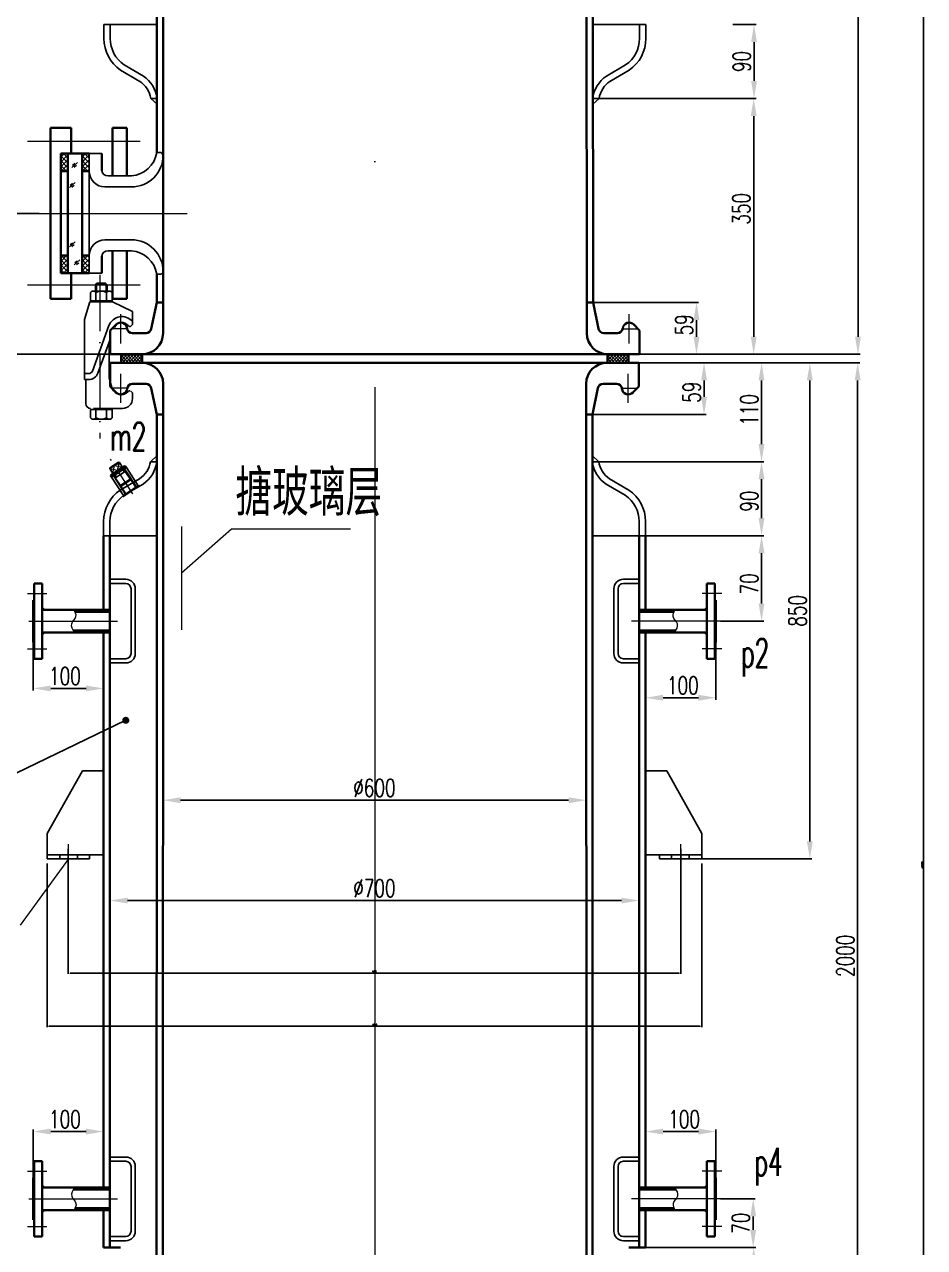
# Model space of a CAD drawing. Extents: x 11707 to 22622, y 3017 to 12806.
# Drawn here: x 18382 to 19658, y 9107 to 10843 of the extents above; entities that cross this region are included whole.
import ezdxf

# ---------------------------------------------------------------- set-up
doc = ezdxf.new("R2010")
doc.units = 0
doc.header["$LTSCALE"] = 8
doc.linetypes.add('DASHDOT-S', pattern=[14, 10, -2, 0, -2])
for name, color, linetype, lineweight in [('cdr.dwg1', 4, 'Continuous', 35), ('cdr.dwg2', 2, 'Continuous', 13), ('cdr_dim', 7, 'Continuous', 13), ('cdr_dwg3', 1, 'DASHDOT-S', 13)]:
    doc.layers.add(name, color=color, linetype=linetype, lineweight=lineweight)
doc.layers.add('cdr_dwg1', color=4, linetype='Continuous')
doc.styles.add('HZ', font='txt', dxfattribs={"width": 0.5, "bigfont": 'hzfs'})
doc.styles.get("Standard").update_dxf_attribs({"font": 'txt', "width": 0.7, "bigfont": 'hztxt.shx'})
doc.dimstyles.new('ISO-25', dxfattribs={"dimtxt": 2.5, "dimasz": 2.5, "dimexe": 1.25, "dimexo": 0.625, "dimtad": 1, "dimtxsty": 'Standard', "dimcen": 2.5, "dimadec": 0, "dimazin": 0, "dimtfac": 1, "dimtmove": 0, "dimatfit": 3, "dimfxl": 1, "dimarcsym": 0})
doc.dimstyles.new('筒轴直径标注', dxfattribs={"dimtxt": 50, "dimasz": 40, "dimexe": 12.5, "dimexo": 0.625, "dimgap": 6.25, "dimtad": 1, "dimtxsty": 'HZ', "dimcen": 15, "dimadec": 0, "dimazin": 0, "dimtm": 1e-09, "dimtfac": 1, "dimtmove": 0, "dimatfit": 3, "dimfxl": 1, "dimarcsym": 0})

# ---------------------------------------------------------------- blocks, each defined once
blk = doc.blocks.new('*D346')
at = {"layer": 'cdr_dim', "color": 0, "lineweight": -2}
for p, q in [((19386.3, 10842.7), (19419.5, 10842.7)), ((19416.5, 10817.7), (19416.5, 10762.7)), ((19386.3, 10737.7), (19419.5, 10737.7))]:
    blk.add_line(p, q, dxfattribs=at)
at = {"layer": 'cdr_dim', "color": 0}
for points in [[(19412.4, 10817.7), (19420.7, 10817.7), (19416.5, 10842.7)], [(19412.4, 10762.7), (19420.7, 10762.7), (19416.5, 10737.7)]]:
    blk.add_solid(points, dxfattribs=at)
at = {"layer": 'Defpoints', "color": 0}
for p in [(19386.1, 10842.7), (19386.1, 10737.7), (19416.5, 10737.7)]:
    blk.add_point(p, dxfattribs=at)
at = {"layer": 'cdr_dim', "color": 0, "insert": (19399, 10790.2), "char_height": 25, "attachment_point": 5, "rotation": 90}
blk.add_mtext('90', dxfattribs=at)
blk = doc.blocks.new('*D462')
at = {"layer": 'cdr_dim', "color": 0, "lineweight": -2}
for p, q in [((19196.9, 10737.7), (19419, 10737.7)), ((19416, 10399.6), (19416, 10712.7)), ((19475.3, 10374.6), (19413, 10374.6))]:
    blk.add_line(p, q, dxfattribs=at)
at = {"layer": 'cdr_dim', "color": 0}
for points in [[(19411.9, 10712.7), (19420.2, 10712.7), (19416, 10737.7)], [(19411.9, 10399.6), (19420.2, 10399.6), (19416, 10374.6)]]:
    blk.add_solid(points, dxfattribs=at)
at = {"layer": 'Defpoints', "color": 0}
for p in [(19196.7, 10737.7), (19416, 10737.7), (19475.5, 10374.6)]:
    blk.add_point(p, dxfattribs=at)
at = {"layer": 'cdr_dim', "color": 0, "insert": (19398.5, 10581.1), "char_height": 25, "attachment_point": 5, "rotation": 90}
blk.add_mtext('350', dxfattribs=at)
blk = doc.blocks.new('*D467')
at = {"layer": 'cdr_dim', "color": 0, "lineweight": -2}
for p, q in [((19188.4, 10448.1), (19337.9, 10448.1)), ((19334.9, 10399.6), (19334.9, 10423.1)), ((19328.8, 10374.6), (19337.9, 10374.6))]:
    blk.add_line(p, q, dxfattribs=at)
at = {"layer": 'cdr_dim', "color": 0}
for points in [[(19330.7, 10423.1), (19339.1, 10423.1), (19334.9, 10448.1)], [(19330.7, 10399.6), (19339.1, 10399.6), (19334.9, 10374.6)]]:
    blk.add_solid(points, dxfattribs=at)
at = {"layer": 'Defpoints', "color": 0}
for p in [(19188.2, 10448.1), (19334.9, 10448.1), (19328.6, 10374.6)]:
    blk.add_point(p, dxfattribs=at)
at = {"layer": 'cdr_dim', "color": 0, "insert": (19317.4, 10416.4), "char_height": 25, "attachment_point": 5, "rotation": 90}
blk.add_mtext('59', dxfattribs=at)
blk = doc.blocks.new('*D353')
at = {"layer": 'cdr_dim', "color": 0, "lineweight": -2}
for p, q in [((18402.5, 10574.6), (18336.5, 10574.6)), ((18339.5, 10399.6), (18339.5, 10549.6)), ((18502.3, 10374.6), (18336.5, 10374.6))]:
    blk.add_line(p, q, dxfattribs=at)
at = {"layer": 'cdr_dim', "color": 0}
for points in [[(18335.3, 10549.6), (18343.6, 10549.6), (18339.5, 10574.6)], [(18335.3, 10399.6), (18343.6, 10399.6), (18339.5, 10374.6)]]:
    blk.add_solid(points, dxfattribs=at)
at = {"layer": 'Defpoints', "color": 0}
for p in [(18339.5, 10574.6), (18402.7, 10574.6), (18502.5, 10374.6)]:
    blk.add_point(p, dxfattribs=at)
at = {"layer": 'cdr_dim', "color": 0, "insert": (18322, 10470.9), "char_height": 25, "attachment_point": 5, "rotation": 90}
blk.add_mtext('200', dxfattribs=at)
blk = doc.blocks.new('*D354')
at = {"layer": 'cdr_dim', "color": 0, "lineweight": -2}
for p, q in [((19254, 12178.1), (19567, 12178.1)), ((19564, 12153.1), (19564, 10399.6)), ((19254, 10374.6), (19567, 10374.6))]:
    blk.add_line(p, q, dxfattribs=at)
at = {"layer": 'cdr_dim', "color": 0}
for points in [[(19559.8, 12153.1), (19568.1, 12153.1), (19564, 12178.1)], [(19559.8, 10399.6), (19568.1, 10399.6), (19564, 10374.6)]]:
    blk.add_solid(points, dxfattribs=at)
at = {"layer": 'Defpoints', "color": 0}
for p in [(19253.8, 12178.1), (19253.8, 10374.6), (19564, 10374.6)]:
    blk.add_point(p, dxfattribs=at)
at = {"layer": 'cdr_dim', "color": 0, "insert": (19546.5, 11256.8), "char_height": 25, "attachment_point": 5, "rotation": 90}
blk.add_mtext('2000', dxfattribs=at)
blk = doc.blocks.new('*D472')
at = {"layer": 'cdr_dim', "color": 0, "lineweight": -2}
for p, q in [((19492.8, 10362.6), (19498.7, 10362.6)), ((19495.7, 10337.6), (19495.7, 9683.4)), ((19342.8, 9658.4), (19498.7, 9658.4))]:
    blk.add_line(p, q, dxfattribs=at)
at = {"layer": 'cdr_dim', "color": 0}
for points in [[(19491.5, 10337.6), (19499.8, 10337.6), (19495.7, 10362.6)], [(19491.5, 9683.4), (19499.8, 9683.4), (19495.7, 9658.4)]]:
    blk.add_solid(points, dxfattribs=at)
at = {"layer": 'Defpoints', "color": 0}
for p in [(19492.6, 10362.6), (19342.6, 9658.4), (19495.7, 9658.4)]:
    blk.add_point(p, dxfattribs=at)
at = {"layer": 'cdr_dim', "color": 0, "insert": (19478.2, 10010.5), "char_height": 25, "attachment_point": 5, "rotation": 90}
blk.add_mtext('850', dxfattribs=at)
blk = doc.blocks.new('*D355')
at = {"layer": 'cdr_dim', "color": 0, "lineweight": -2}
for p, q in [((19253.4, 10362.6), (19566.5, 10362.6)), ((19563.5, 10337.6), (19563.5, 8904.7)), ((19254.1, 8879.7), (19566.5, 8879.7))]:
    blk.add_line(p, q, dxfattribs=at)
at = {"layer": 'cdr_dim', "color": 0}
for points in [[(19559.3, 10337.6), (19567.7, 10337.6), (19563.5, 10362.6)], [(19559.3, 8904.7), (19567.7, 8904.7), (19563.5, 8879.7)]]:
    blk.add_solid(points, dxfattribs=at)
at = {"layer": 'Defpoints', "color": 0}
for p in [(19253.2, 10362.6), (19253.9, 8879.7), (19563.5, 8879.7)]:
    blk.add_point(p, dxfattribs=at)
at = {"layer": 'cdr_dim', "color": 0, "insert": (19546, 9520.9), "char_height": 25, "attachment_point": 5, "rotation": 90}
blk.add_mtext('2000', dxfattribs=at)
blk = doc.blocks.new('*D356')
at = {"layer": 'cdr_dim', "color": 0, "lineweight": -2}
for p, q in [((18393.9, 9206.1), (18393.9, 9274.5)), ((18418.9, 9271.5), (18468.9, 9271.5)), ((18493.9, 9210.6), (18493.9, 9274.5))]:
    blk.add_line(p, q, dxfattribs=at)
at = {"layer": 'cdr_dim', "color": 0}
for points in [[(18418.9, 9275.7), (18418.9, 9267.3), (18393.9, 9271.5)], [(18468.9, 9275.7), (18468.9, 9267.3), (18493.9, 9271.5)]]:
    blk.add_solid(points, dxfattribs=at)
at = {"layer": 'Defpoints', "color": 0}
for p in [(18493.9, 9271.5), (18393.9, 9205.9), (18493.9, 9210.4)]:
    blk.add_point(p, dxfattribs=at)
at = {"layer": 'cdr_dim', "color": 0, "insert": (18439, 9289), "char_height": 25, "attachment_point": 5}
blk.add_mtext('100', dxfattribs=at)
blk = doc.blocks.new('*D357')
at = {"layer": 'cdr_dim', "color": 0, "lineweight": -2}
for p, q in [((18393.9, 9965.9), (18393.9, 9897.4)), ((18493.9, 9961.3), (18493.9, 9897.4)), ((18418.9, 9900.4), (18468.9, 9900.4))]:
    blk.add_line(p, q, dxfattribs=at)
at = {"layer": 'cdr_dim', "color": 0}
for points in [[(18418.9, 9904.6), (18418.9, 9896.3), (18393.9, 9900.4)], [(18468.9, 9904.6), (18468.9, 9896.3), (18493.9, 9900.4)]]:
    blk.add_solid(points, dxfattribs=at)
at = {"layer": 'Defpoints', "color": 0}
for p in [(18393.9, 9966.1), (18493.9, 9961.5), (18493.9, 9900.4)]:
    blk.add_point(p, dxfattribs=at)
at = {"layer": 'cdr_dim', "color": 0, "insert": (18439, 9917.9), "char_height": 25, "attachment_point": 5}
blk.add_mtext('100', dxfattribs=at)
blk = doc.blocks.new('*D358')
at = {"layer": 'cdr_dim', "color": 0, "lineweight": -2}
for p, q in [((19362.5, 9965.9), (19362.5, 9884.2)), ((19262.5, 9961.3), (19262.5, 9884.2)), ((19337.5, 9887.2), (19287.5, 9887.2))]:
    blk.add_line(p, q, dxfattribs=at)
at = {"layer": 'cdr_dim', "color": 0}
for points in [[(19287.5, 9891.4), (19287.5, 9883), (19262.5, 9887.2)], [(19337.5, 9891.4), (19337.5, 9883), (19362.5, 9887.2)]]:
    blk.add_solid(points, dxfattribs=at)
at = {"layer": 'Defpoints', "color": 0}
for p in [(19362.5, 9966.1), (19262.5, 9961.5), (19262.5, 9887.2)]:
    blk.add_point(p, dxfattribs=at)
at = {"layer": 'cdr_dim', "color": 0, "insert": (19315.5, 9904.7), "char_height": 25, "attachment_point": 5}
blk.add_mtext('100', dxfattribs=at)
blk = doc.blocks.new('*D359')
at = {"layer": 'cdr_dim', "color": 0, "lineweight": -2}
for p, q in [((19262.5, 9210.6), (19262.5, 9274.5)), ((19337.5, 9271.5), (19287.5, 9271.5)), ((19362.5, 9206.1), (19362.5, 9274.5))]:
    blk.add_line(p, q, dxfattribs=at)
at = {"layer": 'cdr_dim', "color": 0}
for points in [[(19287.5, 9275.7), (19287.5, 9267.3), (19262.5, 9271.5)], [(19337.5, 9275.7), (19337.5, 9267.3), (19362.5, 9271.5)]]:
    blk.add_solid(points, dxfattribs=at)
at = {"layer": 'Defpoints', "color": 0}
for p in [(19262.5, 9271.5), (19262.5, 9210.4), (19362.5, 9205.9)]:
    blk.add_point(p, dxfattribs=at)
at = {"layer": 'cdr_dim', "color": 0, "insert": (19317.4, 9289), "char_height": 25, "attachment_point": 5}
blk.add_mtext('100', dxfattribs=at)
blk = doc.blocks.new('*D360')
at = {"layer": 'cdr_dim', "color": 0, "lineweight": -2}
for p, q in [((19369, 9176), (19418.3, 9176)), ((19415.3, 9131.9), (19415.3, 9151)), ((19262.8, 9106.9), (19418.3, 9106.9))]:
    blk.add_line(p, q, dxfattribs=at)
at = {"layer": 'cdr_dim', "color": 0}
for points in [[(19411.2, 9151), (19419.5, 9151), (19415.3, 9176)], [(19411.2, 9131.9), (19419.5, 9131.9), (19415.3, 9106.9)]]:
    blk.add_solid(points, dxfattribs=at)
at = {"layer": 'Defpoints', "color": 0}
for p in [(19368.8, 9176), (19415.3, 9176), (19262.6, 9106.9)]:
    blk.add_point(p, dxfattribs=at)
at = {"layer": 'cdr_dim', "color": 0, "insert": (19397.8, 9141.5), "char_height": 25, "attachment_point": 5, "rotation": 90}
blk.add_mtext('70', dxfattribs=at)
blk = doc.blocks.new('*D473')
at = {"layer": 'cdr_dim', "color": 0, "lineweight": -2}
for p, q in [((19253.4, 10362.6), (19348.6, 10362.6)), ((19345.6, 10337.6), (19345.6, 10314.2)), ((19187.4, 10289.2), (19348.6, 10289.2))]:
    blk.add_line(p, q, dxfattribs=at)
at = {"layer": 'cdr_dim', "color": 0}
for points in [[(19341.4, 10337.6), (19349.8, 10337.6), (19345.6, 10362.6)], [(19341.4, 10314.2), (19349.8, 10314.2), (19345.6, 10289.2)]]:
    blk.add_solid(points, dxfattribs=at)
at = {"layer": 'Defpoints', "color": 0}
for p in [(19253.2, 10362.6), (19187.2, 10289.2), (19345.6, 10289.2)]:
    blk.add_point(p, dxfattribs=at)
at = {"layer": 'cdr_dim', "color": 0, "insert": (19328.1, 10320.8), "char_height": 25, "attachment_point": 5, "rotation": 90}
blk.add_mtext('59', dxfattribs=at)
blk = doc.blocks.new('*D361')
at = {"layer": 'cdr_dim', "color": 0, "lineweight": -2}
for p, q in [((19391.9, 10362.6), (19430.2, 10362.6)), ((19427.2, 10337.6), (19427.2, 10247.2)), ((19196.4, 10222.2), (19430.2, 10222.2))]:
    blk.add_line(p, q, dxfattribs=at)
at = {"layer": 'cdr_dim', "color": 0}
for points in [[(19423, 10337.6), (19431.3, 10337.6), (19427.2, 10362.6)], [(19423, 10247.2), (19431.3, 10247.2), (19427.2, 10222.2)]]:
    blk.add_solid(points, dxfattribs=at)
at = {"layer": 'Defpoints', "color": 0}
for p in [(19391.7, 10362.6), (19196.2, 10222.2), (19427.2, 10222.2)]:
    blk.add_point(p, dxfattribs=at)
at = {"layer": 'cdr_dim', "color": 0, "insert": (19409.7, 10295.7), "char_height": 25, "attachment_point": 5, "rotation": 90}
blk.add_mtext('110', dxfattribs=at)
blk = doc.blocks.new('*D474')
at = {"layer": 'cdr_dim', "color": 0, "lineweight": -2}
for p, q in [((19262.8, 10222.2), (19430.2, 10222.2)), ((19427.2, 10142.2), (19427.2, 10197.2)), ((19262.8, 10117.2), (19430.2, 10117.2))]:
    blk.add_line(p, q, dxfattribs=at)
at = {"layer": 'cdr_dim', "color": 0}
for points in [[(19423, 10197.2), (19431.3, 10197.2), (19427.2, 10222.2)], [(19423, 10142.2), (19431.3, 10142.2), (19427.2, 10117.2)]]:
    blk.add_solid(points, dxfattribs=at)
at = {"layer": 'Defpoints', "color": 0}
for p in [(19262.6, 10222.2), (19427.2, 10222.2), (19262.6, 10117.2)]:
    blk.add_point(p, dxfattribs=at)
at = {"layer": 'cdr_dim', "color": 0, "insert": (19409.7, 10166.2), "char_height": 25, "attachment_point": 5, "rotation": 90}
blk.add_mtext('90', dxfattribs=at)
blk = doc.blocks.new('*D475')
at = {"layer": 'cdr_dim', "color": 0, "lineweight": -2}
for p, q in [((19407.5, 10117.2), (19430.2, 10117.2)), ((19427.2, 10092.2), (19427.2, 10020.9)), ((19369, 9995.9), (19430.2, 9995.9))]:
    blk.add_line(p, q, dxfattribs=at)
at = {"layer": 'cdr_dim', "color": 0}
for points in [[(19423, 10092.2), (19431.3, 10092.2), (19427.2, 10117.2)], [(19423, 10020.9), (19431.3, 10020.9), (19427.2, 9995.9)]]:
    blk.add_solid(points, dxfattribs=at)
at = {"layer": 'Defpoints', "color": 0}
for p in [(19407.3, 10117.2), (19368.8, 9995.9), (19427.2, 9995.9)]:
    blk.add_point(p, dxfattribs=at)
at = {"layer": 'cdr_dim', "color": 0, "insert": (19409.7, 10048.8), "char_height": 25, "attachment_point": 5, "rotation": 90}
blk.add_mtext('70', dxfattribs=at)
blk = doc.blocks.new('*D477')
at = {"layer": 'cdr_dim', "color": 0, "lineweight": -2}
for p, q in [((18578, 9654), (18578, 9744.8)), ((18603, 9741.8), (19153.5, 9741.8)), ((19178.5, 9654.3), (19178.5, 9744.8))]:
    blk.add_line(p, q, dxfattribs=at)
at = {"layer": 'cdr_dim', "color": 0}
for points in [[(18603, 9745.9), (18603, 9737.6), (18578, 9741.8)], [(19153.5, 9745.9), (19153.5, 9737.6), (19178.5, 9741.8)]]:
    blk.add_solid(points, dxfattribs=at)
at = {"layer": 'Defpoints', "color": 0}
for p in [(19178.5, 9741.8), (18578, 9653.8), (19178.5, 9654.1)]:
    blk.add_point(p, dxfattribs=at)
at = {"layer": 'cdr_dim', "color": 0, "insert": (18878, 9759.3), "char_height": 25, "attachment_point": 5}
blk.add_mtext('%%c600', dxfattribs=at)
blk = doc.blocks.new('*D479')
at = {"layer": 'cdr_dim', "color": 0, "lineweight": -2}
for p, q in [((18502.9, 9579.2), (18502.9, 9602.4)), ((18527.9, 9599.4), (19228.6, 9599.4)), ((19253.6, 9579.2), (19253.6, 9602.4))]:
    blk.add_line(p, q, dxfattribs=at)
at = {"layer": 'cdr_dim', "color": 0}
for points in [[(18527.9, 9603.5), (18527.9, 9595.2), (18502.9, 9599.4)], [(19228.6, 9603.5), (19228.6, 9595.2), (19253.6, 9599.4)]]:
    blk.add_solid(points, dxfattribs=at)
at = {"layer": 'Defpoints', "color": 0}
for p in [(19253.6, 9599.4), (18502.9, 9579), (19253.6, 9579)]:
    blk.add_point(p, dxfattribs=at)
at = {"layer": 'cdr_dim', "color": 0, "insert": (18877.9, 9616.9), "char_height": 25, "attachment_point": 5}
blk.add_mtext('%%c700', dxfattribs=at)
blk = doc.blocks.new('*D362')
at = {"layer": 'cdr_dim', "color": 0, "lineweight": -2}
for p, q in [((19385.9, 9106.9), (19419, 9106.9)), ((19416, 9081.9), (19416, 9026.9)), ((19385.9, 9001.9), (19419, 9001.9))]:
    blk.add_line(p, q, dxfattribs=at)
at = {"layer": 'cdr_dim', "color": 0}
for points in [[(19411.9, 9081.9), (19420.2, 9081.9), (19416, 9106.9)], [(19411.9, 9026.9), (19420.2, 9026.9), (19416, 9001.9)]]:
    blk.add_solid(points, dxfattribs=at)
at = {"layer": 'Defpoints', "color": 0}
for p in [(19385.7, 9106.9), (19385.7, 9001.9), (19416, 9001.9)]:
    blk.add_point(p, dxfattribs=at)
at = {"layer": 'cdr_dim', "color": 0, "insert": (19398.5, 9054.4), "char_height": 25, "attachment_point": 5, "rotation": 90}
blk.add_mtext('90', dxfattribs=at)
blk = doc.blocks.new('*D380')
at = {"layer": 'cdr_dim', "color": 0, "lineweight": -2}
for p, q in [((19428.1, 12565.4), (19658.3, 12565.4)), ((19657.1, 12562.9), (19657.1, 6736.5)), ((19375.8, 6734), (19658.3, 6734))]:
    blk.add_line(p, q, dxfattribs=at)
at = {"layer": 'cdr_dim', "color": 0}
for points in [[(19656.7, 12562.9), (19657.5, 12562.9), (19657.1, 12565.4)], [(19656.7, 6736.5), (19657.5, 6736.5), (19657.1, 6734)]]:
    blk.add_solid(points, dxfattribs=at)
at = {"layer": 'Defpoints', "color": 0}
for p in [(19427.5, 12565.4), (19375.1, 6734), (19657.1, 6734)]:
    blk.add_point(p, dxfattribs=at)
at = {"layer": 'cdr_dim', "color": 0, "insert": (19655.2, 9649.7), "char_height": 2.5, "attachment_point": 5, "rotation": 90}
blk.add_mtext('~6666', dxfattribs=at)
blk = doc.blocks.new('*D383')
at = {"layer": 'cdr_dim', "color": 0, "lineweight": -2}
for p, q in [((18443.8, 9672.8), (18443.8, 9495.2)), ((19312.6, 9672.8), (19312.6, 9495.2)), ((18446.3, 9496.5), (19310.1, 9496.5))]:
    blk.add_line(p, q, dxfattribs=at)
at = {"layer": 'cdr_dim', "color": 0}
for points in [[(18446.3, 9496.9), (18446.3, 9496.1), (18443.8, 9496.5)], [(19310.1, 9496.9), (19310.1, 9496.1), (19312.6, 9496.5)]]:
    blk.add_solid(points, dxfattribs=at)
at = {"layer": 'Defpoints', "color": 0}
for p in [(18443.8, 9673.5), (19312.6, 9673.5), (19312.6, 9496.5)]:
    blk.add_point(p, dxfattribs=at)
at = {"layer": 'cdr_dim', "color": 0, "insert": (18878.2, 9498.3), "char_height": 2.5, "attachment_point": 5}
blk.add_mtext('980', dxfattribs=at)
blk = doc.blocks.new('*D384')
at = {"layer": 'cdr_dim', "color": 0, "lineweight": -2}
for p, q in [((18413.7, 9651.8), (18413.7, 9419.6)), ((19342.6, 9651.8), (19342.6, 9419.6)), ((18416.2, 9420.9), (19340.1, 9420.9))]:
    blk.add_line(p, q, dxfattribs=at)
at = {"layer": 'cdr_dim', "color": 0}
for points in [[(18416.2, 9421.3), (18416.2, 9420.5), (18413.7, 9420.9)], [(19340.1, 9421.3), (19340.1, 9420.5), (19342.6, 9420.9)]]:
    blk.add_solid(points, dxfattribs=at)
at = {"layer": 'Defpoints', "color": 0}
for p in [(18413.7, 9652.4), (19342.6, 9652.4), (19342.6, 9420.9)]:
    blk.add_point(p, dxfattribs=at)
at = {"layer": 'cdr_dim', "color": 0, "insert": (18878.2, 9422.8), "char_height": 2.5, "attachment_point": 5}
blk.add_mtext('1060', dxfattribs=at)

msp = doc.modelspace()

# ---------------------------------------------------------------- hatches: boundary and pattern name
at = {"layer": 'cdr_dim'}
h = msp.add_hatch(dxfattribs=at)
h.set_pattern_fill('ANSI37', color=256, scale=1.5, style=0)
h.set_pattern_definition([(45, (20060.8073, 7102.406), (-3.367596, 3.367596), []), (135, (20060.8073, 7102.406), (-3.367596, -3.367596), [])])
h.paths.add_polyline_path([(18443.277, 10659.375), (18433.277, 10659.375), (18433.277, 10634.625), (18443.278, 10634.625)])
h = msp.add_hatch(dxfattribs=at)
h.set_pattern_fill('ANSI37', color=256, scale=1.5, style=0)
h.set_pattern_definition([(45, (20090.8073, 7102.406), (-3.367596, 3.367596), []), (135, (20090.8073, 7102.406), (-3.367596, -3.367596), [])])
h.paths.add_polyline_path([(18473.277, 10659.375), (18463.277, 10659.375), (18463.277, 10634.625), (18473.278, 10634.625)])
h = msp.add_hatch(dxfattribs=at)
h.set_pattern_fill('ANSI37', color=256, scale=1.5, style=0)
h.set_pattern_definition([(315, (20060.8073, 14046.8422), (-3.367596, -3.367596), []), (225, (20060.8073, 14046.8422), (-3.367596, 3.367596), [])])
h.paths.add_polyline_path([(18443.277, 10489.873), (18433.277, 10489.873), (18433.277, 10514.623), (18443.278, 10514.623)])
h = msp.add_hatch(dxfattribs=at)
h.set_pattern_fill('ANSI37', color=256, scale=1.5, style=0)
h.set_pattern_definition([(315, (20090.8073, 14046.8422), (-3.367596, -3.367596), []), (225, (20090.8073, 14046.8422), (-3.367596, 3.367596), [])])
h.paths.add_polyline_path([(18473.277, 10489.873), (18463.277, 10489.873), (18463.277, 10514.623), (18473.278, 10514.623)])
h = msp.add_hatch(dxfattribs=at)
h.set_pattern_fill('ANSI37', color=256, style=0)
h.set_pattern_definition([(45, (16892.6702, 4657.9837), (-2.245064, 2.245064), []), (135, (16892.6702, 4657.9837), (-2.245064, -2.245064), [])])
h.paths.add_polyline_path([(18548.641, 10362.625), (18548.641, 10374.625), (18518.637, 10374.625), (18518.637, 10362.625)])
h = msp.add_hatch(dxfattribs=at)
h.set_pattern_fill('ANSI37', color=256, style=0)
h.set_pattern_definition([(135, (20864.6123, 4657.9837), (2.245064, 2.245064), []), (45, (20864.6123, 4657.9837), (2.245064, -2.245064), [])])
h.paths.add_polyline_path([(19208.641, 10362.625), (19208.641, 10374.625), (19238.645, 10374.625), (19238.645, 10362.625)])

# ---------------------------------------------------------------- linework, layer by layer
at = {"layer": 'cdr.dwg1'}
for p, q in [((18578.746, 12104.588), (18578.147, 10448.099)), ((19178.641, 12104.588), (19179.24, 10448.099)), ((18569.313, 10660.875), (18569.759, 11453.995)), ((19188.24, 10448.099), (19187.628, 11453.995)), ((18447.95, 10696.091), (18418.393, 10696.091)), ((18418.393, 10696.091), (18418.395, 10574.624)), ((18447.95, 10659.375), (18447.95, 10696.091)), ((18526.696, 10696.091), (18506.696, 10696.091)), ((18506.696, 10696.091), (18506.7, 10627.876)), ((18526.696, 10627.877), (18526.696, 10696.091)), ((18443.277, 10659.375), (18433.277, 10659.375)), ((18433.277, 10659.375), (18433.278, 10574.624)), ((18463.277, 10659.375), (18443.277, 10659.375)), ((18443.277, 10659.375), (18443.277, 10574.624)), ((18473.277, 10659.375), (18463.277, 10659.375)), ((18463.277, 10659.375), (18463.277, 10574.624)), ((18491.292, 10659.375), (18491.292, 10635.375)), ((18443.278, 10634.625), (18433.277, 10634.625)), ((18473.278, 10634.625), (18463.277, 10634.625)), ((18418.393, 10453.157), (18418.395, 10574.624)), ((18433.277, 10489.873), (18433.278, 10574.624)), ((18443.277, 10489.873), (18443.277, 10574.624)), ((18463.277, 10489.873), (18463.277, 10574.624)), ((18506.696, 10453.157), (18506.7, 10521.372)), ((18526.696, 10521.371), (18526.696, 10453.157)), ((18443.278, 10514.623), (18433.277, 10514.623)), ((18473.278, 10514.623), (18463.277, 10514.623)), ((18491.29, 10513.874), (18491.29, 10489.875)), ((18443.277, 10489.873), (18433.277, 10489.873)), ((18463.277, 10489.873), (18443.277, 10489.873)), ((18447.95, 10489.873), (18447.95, 10453.157)), ((18473.277, 10489.873), (18463.277, 10489.873)), ((18569.16, 10448.099), (18569.19, 10489.289)), ((18447.95, 10453.157), (18418.393, 10453.157)), ((18526.696, 10453.157), (18506.696, 10453.157)), ((18569.16, 10448.099), (18561.398, 10410.605)), ((18569.147, 10448.099), (18578.147, 10448.099)), ((18578.147, 10404.625), (18578.147, 10448.099)), ((19179.24, 10404.625), (19179.24, 10448.099)), ((19188.24, 10448.099), (19179.24, 10448.099)), ((19188.227, 10448.099), (19195.989, 10410.605)), ((18503.117, 10408.355), (18512.097, 10417.335)), ((19254.27, 10408.355), (19245.29, 10417.335)), ((18503.117, 10374.625), (18503.117, 10408.355)), ((18554.054, 10404.625), (18534.235, 10404.625)), ((19203.333, 10404.625), (19223.152, 10404.625)), ((19254.27, 10374.625), (19254.27, 10408.355)), ((18503.143, 10374.625), (19253.151, 10374.625)), ((19254.244, 10374.625), (18504.236, 10374.625)), ((18518.637, 10374.625), (18518.637, 10362.625)), ((18518.637, 10374.625), (19238.645, 10374.625)), ((18548.641, 10374.625), (18548.641, 10362.625)), ((19208.641, 10374.625), (19208.641, 10362.625)), ((19238.645, 10374.625), (19238.645, 10362.625)), ((19253.176, 10362.625), (18503.168, 10362.625)), ((18503.247, 10362.625), (18503.247, 10328.895)), ((18503.273, 10362.625), (19253.281, 10362.625)), ((18518.637, 10362.625), (18878.641, 10362.625)), ((19238.645, 10362.625), (18878.641, 10362.625)), ((19253.202, 10362.625), (19253.202, 10328.895)), ((18503.247, 10328.895), (18512.227, 10319.915)), ((18554.183, 10332.625), (18534.365, 10332.625)), ((18578.277, 10332.625), (18578.277, 10289.151)), ((19178.172, 10332.625), (19178.172, 10289.151)), ((19202.265, 10332.625), (19222.084, 10332.625)), ((19253.202, 10328.895), (19244.222, 10319.915)), ((18569.29, 10289.151), (18561.528, 10326.645)), ((19187.159, 10289.151), (19194.921, 10326.645)), ((18569.277, 10289.151), (18578.277, 10289.151)), ((18569.29, 9928.443), (18569.29, 10289.151)), ((18569.29, 10235.315), (18569.29, 10289.151)), ((18578.277, 10289.151), (18577.678, 8953.413)), ((19187.172, 10289.151), (19178.172, 10289.151)), ((19178.277, 10289.151), (19178.843, 8953.413)), ((19187.159, 9928.443), (19187.372, 10289.151)), ((19187.159, 10198.013), (19187.159, 10289.151)), ((18493.88, 10117.193), (18493.877, 10046.193)), ((18502.88, 10046.193), (18502.88, 10117.193)), ((19253.569, 10046.193), (19253.569, 10117.193)), ((19262.569, 10117.193), (19262.572, 10046.193)), ((18493.871, 10011.918), (18493.87, 10065.011)), ((18502.88, 10065.011), (18502.88, 9744.011)), ((19253.569, 10065.011), (19253.569, 9744.011)), ((19262.578, 10011.918), (19262.578, 10065.011)), ((18395.364, 10049.251), (18395.364, 10031.118)), ((18406.742, 10049.251), (18395.364, 10049.251)), ((18395.364, 10035.029), (18395.364, 9995.918)), ((18406.742, 9995.918), (18406.742, 10049.251)), ((19349.707, 9995.918), (19349.707, 10049.251)), ((19349.707, 10049.251), (19361.084, 10049.251)), ((19361.084, 10049.251), (19361.084, 10031.118)), ((19361.084, 10035.029), (19361.084, 9995.918)), ((18393.942, 10025.785), (18393.942, 9995.918)), ((18395.364, 10025.785), (18393.942, 10025.785)), ((19361.084, 10025.785), (19362.507, 10025.785)), ((19362.507, 10025.785), (19362.507, 9995.918)), ((18406.742, 10014.92), (18409.742, 10011.918)), ((18406.742, 10011.918), (18502.88, 10011.918)), ((18502.88, 10009.074), (18453.45, 10009.074)), ((19349.707, 10011.918), (19253.569, 10011.918)), ((19253.569, 10009.074), (19302.999, 10009.074)), ((19349.707, 10014.92), (19346.707, 10011.918)), ((18393.942, 9966.051), (18393.942, 9995.918)), ((18395.364, 9942.585), (18395.364, 9995.918)), ((18406.742, 9995.918), (18406.742, 9942.585)), ((18450.857, 9982.763), (18502.88, 9982.763)), ((19305.591, 9982.763), (19253.569, 9982.763)), ((19349.707, 9995.918), (19349.707, 9942.585)), ((19361.084, 9942.585), (19361.084, 9995.918)), ((19362.507, 9966.051), (19362.507, 9995.918)), ((18395.364, 9966.051), (18393.942, 9966.051)), ((18395.364, 9956.807), (18395.364, 9966.051)), ((18502.88, 9979.918), (18406.742, 9979.918)), ((18406.742, 9976.916), (18409.742, 9979.918)), ((18493.873, 9744.011), (18493.871, 9979.918)), ((19253.569, 9979.918), (19349.707, 9979.918)), ((19262.575, 9744.011), (19262.578, 9979.918)), ((19349.707, 9976.916), (19346.707, 9979.918)), ((19361.084, 9956.807), (19361.084, 9966.051)), ((19361.084, 9966.051), (19362.507, 9966.051)), ((18406.742, 9942.585), (18395.364, 9942.585)), ((19349.707, 9942.585), (19361.084, 9942.585)), ((18568.86, 8953.413), (18569.29, 9928.443)), ((19187.624, 8953.413), (19187.159, 9928.443)), ((18493.873, 9744.011), (18493.871, 9192.011)), ((18502.88, 9106.918), (18502.88, 9744.011)), ((19253.569, 9106.918), (19253.569, 9744.011)), ((19262.575, 9744.011), (19262.578, 9192.011)), ((18395.364, 9229.344), (18395.364, 9176.011)), ((18406.742, 9229.344), (18395.364, 9229.344)), ((18406.742, 9176.011), (18406.742, 9229.344)), ((19349.707, 9176.011), (19349.707, 9229.344)), ((19349.707, 9229.344), (19361.084, 9229.344)), ((19361.084, 9229.344), (19361.084, 9176.011)), ((18393.942, 9205.878), (18393.942, 9176.011)), ((18395.364, 9205.878), (18393.942, 9205.878)), ((18395.364, 9215.122), (18395.364, 9205.878)), ((19361.084, 9215.122), (19361.084, 9205.878)), ((19361.084, 9205.878), (19362.507, 9205.878)), ((19362.507, 9205.878), (19362.507, 9176.011)), ((18406.742, 9195.013), (18409.742, 9192.011)), ((18502.88, 9192.011), (18406.742, 9192.011)), ((18450.857, 9189.167), (18502.88, 9189.167)), ((19253.569, 9192.011), (19349.707, 9192.011)), ((19305.591, 9189.167), (19253.569, 9189.167)), ((19349.707, 9195.013), (19346.707, 9192.011)), ((18393.942, 9146.144), (18393.942, 9176.011)), ((18395.364, 9136.9), (18395.364, 9176.011)), ((18406.742, 9176.011), (18406.742, 9122.678)), ((19349.707, 9176.011), (19349.707, 9122.678)), ((19361.084, 9136.9), (19361.084, 9176.011)), ((19362.507, 9146.144), (19362.507, 9176.011)), ((18406.742, 9157.009), (18409.742, 9160.011)), ((18406.742, 9160.011), (18502.88, 9160.011)), ((18502.88, 9162.855), (18453.45, 9162.855)), ((18493.871, 9160.011), (18493.87, 9106.918)), ((19253.569, 9162.855), (19302.999, 9162.855)), ((19349.707, 9160.011), (19253.569, 9160.011)), ((19262.578, 9160.011), (19262.578, 9106.918)), ((19349.707, 9157.009), (19346.707, 9160.011)), ((18395.364, 9146.144), (18393.942, 9146.144)), ((18395.364, 9122.678), (18395.364, 9140.811)), ((19361.084, 9146.144), (19362.507, 9146.144)), ((19361.084, 9122.678), (19361.084, 9140.811)), ((18406.742, 9122.678), (18395.364, 9122.678)), ((19349.707, 9122.678), (19361.084, 9122.678)), ((18493.87, 9106.918), (18517.737, 9106.918)), ((19262.578, 9106.918), (19238.711, 9106.918))]:
    msp.add_line(p, q, dxfattribs=at)
for centre, radius, start, end in [((18518.143, 10410.669), 9, 4.457428, 137.793959), ((19239.244, 10410.669), 9, 42.206041, 175.542572), ((18534.579, 10412.117), 7.5, 184.341527, 272.62348), ((18548.147, 10404.625), 30, 270, 0), ((18554.054, 10412.125), 7.5, 270, 348.303785), ((19209.24, 10404.625), 30, 180, 270), ((19203.333, 10412.125), 7.5, 191.696215, 270), ((19222.809, 10412.117), 7.5, 267.37652, 355.658473), ((18548.277, 10332.625), 30, 0, 90), ((19208.172, 10332.625), 30, 90, 180), ((18534.708, 10325.133), 7.5, 87.37652, 175.658473), ((18554.183, 10325.125), 7.5, 11.696215, 90), ((19202.265, 10325.125), 7.5, 90, 168.303785), ((19221.741, 10325.133), 7.5, 4.341527, 92.62348), ((18518.273, 10326.581), 9, 222.206041, 355.542572), ((19238.176, 10326.581), 9, 184.457428, 317.793959)]:
    msp.add_arc(centre, radius, start, end, dxfattribs=at)
at = {"layer": 'cdr.dwg2'}
for p, q in [((18604.501, 10130.17), (18604.501, 9983.783)), ((18604.501, 10064.658), (18675.421, 10127.09)), ((18675.421, 10127.09), (18844.28, 10127.09))]:
    msp.add_line(p, q, dxfattribs=at)
at = {"layer": 'cdr_dim'}
for p, q in [((18448.726, 10639.789), (18456.97, 10646.88)), ((18449.77, 10643.176), (18452.965, 10645.846)), ((18452.231, 10640.315), (18455.349, 10643.075)), ((18445.51, 10611.215), (18453.753, 10618.306)), ((18446.553, 10614.602), (18449.748, 10617.272)), ((18449.015, 10611.741), (18452.132, 10614.501)), ((18445.51, 10526.943), (18453.753, 10534.034)), ((18446.553, 10530.33), (18449.748, 10533)), ((18449.015, 10527.469), (18452.132, 10530.228)), ((18452.102, 10501.386), (18460.345, 10508.477)), ((18453.146, 10504.773), (18456.34, 10507.443)), ((18455.607, 10501.912), (18458.724, 10504.671)), ((18483.697, 10474.92), (18483.697, 10464.347)), ((18497.225, 10475.019), (18497.225, 10464.347)), ((18502.592, 10212.36), (18513.797, 10209.979)), ((18507.004, 10205.567), (18509.385, 10216.772)), ((18509.385, 10216.772), (18520.59, 10214.39)), ((18513.797, 10209.979), (18516.178, 10221.184)), ((18523.683, 10212.106), (18540.839, 10185.688)), ((18532.354, 10196.275), (18524.511, 10208.352)), ((18507.832, 10201.813), (18524.988, 10175.395)), ((18518.768, 10187.452), (18510.925, 10199.529)), ((18443.873, 9658.414), (18375.712, 9564.643))]:
    msp.add_line(p, q, dxfattribs=at)
for points in [[(18452.528, 9979.918), (18448.576, 9992.071), (18454.631, 10002.559), (18452.104, 10011.918)], [(19303.921, 9979.918), (19307.873, 9992.071), (19301.817, 10002.559), (19304.344, 10011.918)], [(18452.528, 9192.011), (18448.576, 9179.858), (18454.631, 9169.37), (18452.104, 9160.011)], [(19303.921, 9192.011), (19307.873, 9179.858), (19301.817, 9169.37), (19304.344, 9160.011)]]:
    msp.add_spline(points, degree=3, dxfattribs=at)
at = {"layer": 'cdr_dwg1'}
for p, q in [((18494.349, 10822.661), (18494.349, 10842.745)), ((18570.101, 10842.744), (18494.349, 10842.745)), ((18503.349, 10822.661), (18503.349, 10842.745)), ((19187.287, 10842.744), (19263.038, 10842.745)), ((19254.038, 10822.661), (19254.038, 10842.745)), ((19263.038, 10822.661), (19263.038, 10842.745)), ((18550.364, 10769.46), (18523.085, 10785.423)), ((19207.023, 10769.46), (19234.302, 10785.423)), ((18545.311, 10762.012), (18518.032, 10777.975)), ((19212.076, 10762.012), (19239.355, 10777.975)), ((18560.673, 10737.745), (18569.759, 10737.745)), ((18560.673, 10737.745), (18570.099, 10729.085)), ((19196.714, 10737.745), (19187.288, 10729.085)), ((19196.714, 10737.745), (19187.628, 10737.745)), ((18473.292, 10659.375), (18491.292, 10659.375)), ((18473.292, 10659.375), (18473.292, 10489.875)), ((18575.292, 10660.875), (18569.292, 10660.875)), ((18575.292, 10660.875), (18578.292, 10657.875)), ((18575.292, 10660.875), (18575.292, 10660.875)), ((18578.292, 10657.125), (18578.292, 10657.875)), ((18500.292, 10627.875), (18533.292, 10627.875)), ((18495.792, 10612.125), (18533.292, 10612.125)), ((18495.792, 10537.125), (18533.292, 10537.125)), ((18500.29, 10521.374), (18533.29, 10521.373)), ((18473.292, 10489.875), (18491.292, 10489.875)), ((18575.292, 10488.375), (18569.292, 10488.375)), ((18575.292, 10488.375), (18578.292, 10491.375)), ((18575.292, 10488.375), (18575.292, 10488.375)), ((18578.292, 10492.125), (18578.292, 10491.375)), ((18482.165, 10473.388), (18484.252, 10475.474)), ((18482.165, 10473.388), (18498.856, 10473.388)), ((18482.165, 10473.388), (18482.165, 10464.347)), ((18490.511, 10475.474), (18484.252, 10475.474)), ((18490.511, 10475.474), (18496.77, 10475.474)), ((18498.856, 10473.388), (18496.77, 10475.474)), ((18498.856, 10473.388), (18498.856, 10464.347)), ((18475.211, 10462.514), (18475.211, 10450.438)), ((18475.211, 10450.438), (18490.511, 10450.438)), ((18475.74, 10450.438), (18475.74, 10449.047)), ((18490.511, 10464.347), (18478.974, 10464.347)), ((18482.861, 10464.347), (18482.861, 10450.438)), ((18490.511, 10464.347), (18502.048, 10464.347)), ((18505.811, 10450.438), (18490.511, 10450.438)), ((18498.161, 10464.347), (18498.161, 10450.438)), ((18505.282, 10450.438), (18505.282, 10449.047)), ((18505.811, 10462.514), (18505.811, 10450.438)), ((18474.349, 10449.047), (18466.915, 10424.05)), ((18490.511, 10449.047), (18474.349, 10449.047)), ((18490.511, 10449.047), (18506.673, 10449.047)), ((18506.673, 10449.047), (18534.791, 10435.25)), ((18534.791, 10435.25), (18534.791, 10417.006)), ((18466.915, 10424.05), (18466.915, 10338.898)), ((18477.938, 10350.899), (18501.479, 10415.342)), ((18532.009, 10414.224), (18534.791, 10417.006)), ((18532.009, 10414.224), (18530.896, 10414.224)), ((18485.777, 10348.035), (18503.624, 10396.894)), ((18501.638, 10391.456), (18501.638, 10341.22)), ((18466.915, 10347.244), (18472.712, 10347.244)), ((18466.915, 10338.898), (18472.712, 10338.898)), ((18468.49, 10338.898), (18468.49, 10304.796)), ((18501.638, 10341.22), (18506.128, 10325.426)), ((18532.009, 10322.878), (18534.791, 10320.096)), ((18534.791, 10320.096), (18534.791, 10311.75)), ((18475.211, 10284.381), (18475.211, 10296.458)), ((18475.211, 10296.458), (18490.511, 10296.458)), ((18479.667, 10297.841), (18520.882, 10297.841)), ((18482.493, 10296.458), (18482.493, 10297.841)), ((18482.861, 10282.549), (18482.861, 10296.458)), ((18505.811, 10296.458), (18490.511, 10296.458)), ((18498.161, 10282.549), (18498.161, 10296.458)), ((18498.529, 10296.458), (18498.529, 10297.841)), ((18505.811, 10284.381), (18505.811, 10296.458)), ((18490.511, 10282.549), (18478.974, 10282.549)), ((18490.511, 10282.549), (18502.048, 10282.549)), ((18560.204, 10222.193), (18569.63, 10230.854)), ((19196.245, 10222.193), (19186.819, 10230.854)), ((18502.592, 10212.36), (18516.178, 10221.184)), ((18502.592, 10212.36), (18502.857, 10213.605)), ((18507.004, 10205.567), (18502.592, 10212.36)), ((18502.857, 10213.605), (18514.934, 10221.448)), ((18503.72, 10202.362), (18524.854, 10216.086)), ((18503.984, 10203.607), (18523.609, 10216.351)), ((18526.325, 10213.822), (18505.19, 10200.097)), ((18505.19, 10200.097), (18526.325, 10213.822)), ((18509.793, 10198.794), (18525.644, 10209.087)), ((18516.178, 10221.184), (18514.934, 10221.448)), ((18520.59, 10214.39), (18516.178, 10221.184)), ((18522.889, 10208.372), (18521.909, 10209.881)), ((18522.928, 10211.616), (18539.594, 10185.953)), ((18524.854, 10216.086), (18523.609, 10216.351)), ((18526.325, 10213.822), (18524.854, 10216.086)), ((18526.325, 10213.822), (18542.991, 10188.159)), ((18560.204, 10222.193), (18569.29, 10222.193)), ((19196.245, 10222.193), (19187.159, 10222.193)), ((18503.72, 10202.362), (18503.984, 10203.607)), ((18505.19, 10200.097), (18503.72, 10202.362)), ((18505.19, 10200.097), (18521.856, 10174.434)), ((18508.587, 10202.303), (18525.253, 10176.64)), ((18511.567, 10201.019), (18510.587, 10202.529)), ((18516.9, 10187.849), (18532.751, 10198.143)), ((18544.842, 10197.926), (18517.563, 10181.963)), ((18518.768, 10187.452), (18532.354, 10196.275)), ((18549.895, 10190.478), (18522.616, 10174.515)), ((18532.354, 10196.275), (18532.751, 10198.143)), ((19206.554, 10190.478), (19233.833, 10174.515)), ((19211.607, 10197.926), (19238.886, 10181.963)), ((18544.678, 10188.523), (18521.149, 10172.56)), ((18521.856, 10174.434), (18523.101, 10174.169)), ((18539.707, 10184.953), (18523.101, 10174.169)), ((18525.253, 10176.64), (18524.988, 10175.395)), ((18539.594, 10185.953), (18525.253, 10176.64)), ((18539.594, 10185.953), (18540.839, 10185.688)), ((18542.726, 10186.914), (18539.707, 10184.953)), ((18542.991, 10188.159), (18542.726, 10186.914)), ((18493.88, 10137.277), (18493.88, 10117.193)), ((18502.88, 10137.277), (18502.88, 10117.193)), ((19253.569, 10137.277), (19253.569, 10117.193)), ((19262.569, 10137.277), (19262.569, 10117.193)), ((18569.631, 10117.194), (18493.88, 10117.193)), ((19186.817, 10117.194), (19262.569, 10117.193)), ((18493.88, 10085.095), (18493.88, 10065.011)), ((18502.88, 10085.095), (18502.88, 10065.011)), ((19253.569, 10085.095), (19253.569, 10065.011)), ((19262.569, 10085.095), (19262.569, 10065.011)), ((18525.33, 10055.275), (18502.18, 10055.276)), ((19231.119, 10055.275), (19254.269, 10055.276)), ((18525.33, 10049.275), (18502.18, 10049.276)), ((18532.83, 9950.061), (18532.83, 10041.775)), ((18538.83, 9950.061), (18538.83, 10041.775)), ((19217.619, 9950.061), (19217.619, 10041.775)), ((19223.619, 9950.061), (19223.619, 10041.775)), ((19231.119, 10049.275), (19254.269, 10049.276)), ((18502.18, 9942.561), (18525.33, 9942.561)), ((18502.18, 9936.561), (18525.33, 9936.561)), ((19254.269, 9942.561), (19231.119, 9942.561)), ((19254.269, 9936.561), (19231.119, 9936.561)), ((18413.873, 9694.414), (18463.872, 9783.508)), ((18493.872, 9783.508), (18463.872, 9783.508)), ((19262.576, 9783.508), (19292.576, 9783.508)), ((19342.576, 9694.414), (19292.576, 9783.508)), ((18413.873, 9658.414), (18413.873, 9694.414)), ((19342.576, 9658.414), (19342.576, 9694.414)), ((18413.873, 9664.414), (18493.873, 9664.414)), ((18413.873, 9658.414), (18473.873, 9658.414)), ((18431.858, 9664.414), (18431.865, 9658.439)), ((18456.858, 9664.444), (18456.865, 9658.47)), ((18473.873, 9658.414), (18473.873, 9664.414)), ((19342.576, 9664.414), (19262.576, 9664.414)), ((19282.576, 9658.414), (19282.576, 9664.414)), ((19342.576, 9658.414), (19282.576, 9658.414)), ((19299.591, 9664.444), (19299.583, 9658.47)), ((19324.591, 9664.414), (19324.583, 9658.439)), ((18502.18, 9235.368), (18525.33, 9235.368)), ((19254.269, 9235.368), (19231.119, 9235.368)), ((18502.18, 9229.368), (18525.33, 9229.368)), ((18532.83, 9221.868), (18532.83, 9130.154)), ((18538.83, 9221.868), (18538.83, 9130.154)), ((19217.619, 9221.868), (19217.619, 9130.154)), ((19223.619, 9221.868), (19223.619, 9130.154)), ((19254.269, 9229.368), (19231.119, 9229.368)), ((18525.33, 9122.654), (18502.18, 9122.653)), ((18525.33, 9116.654), (18502.18, 9116.653)), ((19231.119, 9122.654), (19254.269, 9122.653)), ((19231.119, 9116.654), (19254.269, 9116.653))]:
    msp.add_line(p, q, dxfattribs=at)
for centre, radius, start, end in [((18548.349, 10822.661), 54, 180, 235.845102), ((18548.349, 10822.661), 45, 180, 235.845102), ((19209.038, 10822.661), 45, 304.154898, 0), ((19209.038, 10822.661), 54, 304.154898, 0), ((18525.099, 10732.221), 45, 7.050786, 55.845102), ((19232.288, 10732.221), 45, 124.154898, 172.949214), ((18525.099, 10732.221), 36, 8.82612, 55.845102), ((19232.288, 10732.221), 36, 124.154898, 171.17388), ((18530.429, 10667.135), 39.364, 274.170884, 350.85001), ((18533.292, 10657.125), 45, 270, 0), ((18495.792, 10634.625), 22.5, 180, 270), ((18499.773, 10636.403), 8.544, 186.910141, 273.478717), ((18495.792, 10514.625), 22.5, 90, 180), ((18533.292, 10492.125), 45, 0, 90), ((18499.771, 10512.846), 8.544, 86.519561, 173.088138), ((18530.373, 10481.983), 39.498, 9.313755, 85.765586), ((18478.987, 10459.541), 4.807, 36.298009, 141.779297), ((18490.511, 10448.446), 15.901, 61.243093, 118.756907), ((18502.035, 10459.541), 4.807, 38.220703, 143.701991), ((18519.769, 10408.661), 19.473, 39.51634, 159.933366), ((18519.769, 10408.661), 11.127, 36.869898, 159.933366), ((18530.896, 10417.006), 2.782, 216.869898, 270), ((18472.712, 10352.808), 5.564, 270, 339.933366), ((18472.712, 10352.808), 13.909, 270, 339.933366), ((18518.652, 10331.309), 13.837, 205.160783, 316.389651), ((18520.882, 10311.75), 13.909, 270, 0), ((18530.896, 10320.096), 2.782, 90, 143.130102), ((18475.445, 10304.796), 6.955, 180, 270), ((18478.987, 10287.355), 4.807, 218.220703, 323.701991), ((18490.511, 10298.45), 15.901, 241.243093, 298.756907), ((18502.035, 10287.355), 4.807, 216.298009, 321.779297), ((18522.664, 10210.371), 0.9, 123, 213), ((18523.644, 10208.862), 0.9, 213, 303), ((18524.63, 10227.717), 36, 304.154898, 351.17388), ((18524.63, 10227.717), 45, 304.154898, 352.949214), ((19231.819, 10227.717), 45, 187.050786, 235.845102), ((19231.819, 10227.717), 36, 188.82612, 235.845102), ((18509.832, 10202.038), 0.9, 33, 123), ((18510.812, 10200.529), 0.9, 303, 33), ((18547.88, 10137.277), 54, 124.154898, 180), ((18547.88, 10137.277), 45, 124.154898, 180), ((19208.569, 10137.277), 45, 0, 55.845102), ((19208.569, 10137.277), 54, 0, 55.845102), ((18525.33, 10041.775), 13.5, 0, 89.999257), ((19231.119, 10041.775), 13.5, 90.000743, 180), ((18525.33, 10041.775), 7.5, 0, 89.999257), ((19231.119, 10041.775), 7.5, 90.000743, 180), ((18525.33, 9950.061), 7.5, 270, 0), ((18525.33, 9950.061), 13.5, 270, 0), ((19231.119, 9950.061), 13.5, 180, 270), ((19231.119, 9950.061), 7.5, 180, 270), ((18525.33, 9221.868), 13.5, 0, 90), ((19231.119, 9221.868), 13.5, 90, 180), ((18525.33, 9221.868), 7.5, 0, 90), ((19231.119, 9221.868), 7.5, 90, 180), ((18525.33, 9130.154), 13.5, 270.000743, 0), ((18525.33, 9130.154), 7.5, 270.000743, 0), ((19231.119, 9130.154), 13.5, 180, 269.999257), ((19231.119, 9130.154), 7.5, 180, 269.999257)]:
    msp.add_arc(centre, radius, start, end, dxfattribs=at)
at = {"layer": 'cdr_dwg3', "ltscale": 20}
msp.add_line((18878.641, 12568.299), (18878.641, 7994.215), dxfattribs=at)
at = {"layer": 'cdr_dwg3', "ltscale": 3}
for p, q in [((18545.937, 10676.723), (18385.94, 10676.723)), ((18402.651, 10574.625), (18612.383, 10574.625)), ((18545.937, 10472.525), (18385.94, 10472.525)), ((18385.747, 10035.029), (18413.404, 10035.029)), ((19370.702, 10035.029), (19343.045, 10035.029)), ((18387.613, 9995.918), (18513.732, 9995.918)), ((19368.836, 9995.918), (19242.717, 9995.918)), ((18385.747, 9956.807), (18413.404, 9956.807)), ((19370.702, 9956.807), (19343.045, 9956.807)), ((18385.747, 9215.122), (18413.404, 9215.122)), ((19370.702, 9215.122), (19343.045, 9215.122)), ((18387.613, 9176.011), (18513.732, 9176.011)), ((19368.836, 9176.011), (19242.717, 9176.011)), ((18385.747, 9136.9), (18413.404, 9136.9)), ((19370.702, 9136.9), (19343.045, 9136.9))]:
    msp.add_line(p, q, dxfattribs=at)
at = {"layer": 'cdr_dwg3'}
for p, q in [((18488.601, 10487.455), (18488.601, 10255.063)), ((18518.143, 10389.951), (18518.143, 10431.511)), ((19239.244, 10389.951), (19239.244, 10431.511)), ((18528.784, 10410.706), (18504.977, 10410.706)), ((19228.603, 10410.706), (19252.41, 10410.706)), ((18518.273, 10305.523), (18518.273, 10347.083)), ((19238.176, 10305.523), (19238.176, 10347.083)), ((18528.914, 10326.544), (18505.107, 10326.544)), ((19227.535, 10326.544), (19251.342, 10326.544)), ((18443.865, 9638.56), (18443.828, 9679.467)), ((19312.584, 9638.56), (19312.621, 9679.467))]:
    msp.add_line(p, q, dxfattribs=at)
at = {"layer": 'cdr_dwg3', "ltscale": 0.5}
msp.add_line((18535.413, 10176.693), (18503.434, 10225.936), dxfattribs=at)

# ---------------------------------------------------------------- texts
at = {"layer": 'cdr.dwg2', "style": 'HZ', "width": 0.8}
msp.add_text('搪玻璃层', height=65, dxfattribs=at).set_placement((18680.927, 10145.376))
at = {"layer": 'cdr_dim', "style": 'HZ', "width": 0.6}
for s, p in [('m2', (18502.93, 10238.022)), ('p2', (19397.886, 9930.799)), ('p4', (19416.746, 9208.489))]:
    msp.add_text(s, height=40, dxfattribs=at).set_placement(p)

# ---------------------------------------------------------------- dimensions: what is measured, and where the dimension line sits
at = {"layer": 'cdr_dim'}
dim = msp.add_linear_dim(base=(19657.098, 6734.025), p1=(19427.457, 12565.414), p2=(19375.142, 6734.025), angle=90, text='~6666', dimstyle='ISO-25', dxfattribs=at)
dim.commit()
dim.dimension.update_dxf_attribs({"geometry": '*D380', "text_midpoint": (19655.223, 9649.719)})
for base, p1, p2, text, picture, middle in [((19563.956, 10374.625), (19253.776, 12178.062), (19253.776, 10374.625), '2000', '*D354', (19563.956, 11256.76)), ((19416.025, 10737.745), (19475.52, 10374.625), (19196.714, 10737.745), '350', '*D462', (19416.025, 10581.054)), ((19334.896, 10448.099), (19328.633, 10374.625), (19188.24, 10448.099), '59', '*D467', (19334.896, 10416.386)), ((19345.614, 10289.151), (19253.176, 10362.625), (19187.172, 10289.151), '59', '*D473', (19345.614, 10320.842)), ((19427.183, 10222.193), (19391.696, 10362.625), (19196.245, 10222.193), '110', '*D361', (19427.183, 10295.671)), ((19563.487, 8879.74), (19253.176, 10362.625), (19253.873, 8879.74), '2000', '*D355', (19563.487, 9520.933)), ((19427.183, 10222.193), (19262.569, 10117.193), (19262.569, 10222.193), '90', '*D474', (19427.183, 10166.219)), ((19427.183, 9995.918), (19407.267, 10117.193), (19368.836, 9995.918), '70', '*D475', (19427.183, 10048.753)), ((19415.34, 9176.011), (19262.578, 9106.918), (19368.836, 9176.011), '70', '*D360', (19415.34, 9141.464))]:
    dim = msp.add_linear_dim(base=base, p1=p1, p2=p2, angle=90, text=text, dimstyle='ISO-25', override={"dimtxt": 25, "dimasz": 25, "dimexe": 3, "dimexo": 0.2, "dimgap": 5, "dimcen": 9}, dxfattribs=at)
    dim.commit()
    dim.dimension.update_dxf_attribs({"geometry": picture, "text_midpoint": middle, "dimtype": 160})
for base, p1, p2, text, picture, middle in [((19416.518, 10737.745), (19386.15, 10842.745), (19386.15, 10737.745), '90', '*D346', (19399.018, 10790.245)), ((19495.673, 9658.414), (19492.61, 10362.625), (19342.576, 9658.414), '850', '*D472', (19478.173, 10010.52)), ((19416.049, 9001.918), (19385.681, 9106.918), (19385.681, 9001.918), '90', '*D362', (19398.549, 9054.418))]:
    dim = msp.add_linear_dim(base=base, p1=p1, p2=p2, angle=90, text=text, dimstyle='ISO-25', override={"dimtxt": 25, "dimasz": 25, "dimexe": 3, "dimexo": 0.2, "dimgap": 5, "dimcen": 9}, dxfattribs=at)
    dim.commit()
    dim.dimension.update_dxf_attribs({"geometry": picture, "text_midpoint": middle})
for base, p1, p2, angle, picture, middle in [((18339.461, 10574.625), (18502.492, 10374.625), (18402.651, 10574.625), 90, '*D353', (18339.461, 10470.884)), ((19262.507, 9887.194), (19362.507, 9966.051), (19262.507, 9961.508), 180, '*D358', (19315.475, 9887.194)), ((19262.507, 9271.497), (19362.507, 9205.878), (19262.507, 9210.421), 180, '*D359', (19317.414, 9271.497))]:
    dim = msp.add_linear_dim(base=base, p1=p1, p2=p2, angle=angle, dimstyle='ISO-25', override={"dimtxt": 25, "dimasz": 25, "dimexe": 3, "dimexo": 0.2, "dimgap": 5, "dimcen": 9}, dxfattribs=at)
    dim.commit()
    dim.dimension.update_dxf_attribs({"geometry": picture, "text_midpoint": middle, "dimtype": 160})
for base, p1, p2, picture, middle in [((18493.942, 9900.432), (18393.942, 9966.051), (18493.942, 9961.508), '*D357', (18439.035, 9900.432)), ((18493.942, 9271.497), (18393.942, 9205.878), (18493.942, 9210.421), '*D356', (18439.035, 9271.497))]:
    dim = msp.add_linear_dim(base=base, p1=p1, p2=p2, dimstyle='ISO-25', override={"dimtxt": 25, "dimasz": 25, "dimexe": 3, "dimexo": 0.2, "dimgap": 5, "dimcen": 9}, dxfattribs=at)
    dim.commit()
    dim.dimension.update_dxf_attribs({"geometry": picture, "text_midpoint": middle, "dimtype": 160})
for base, p1, p2, text, picture, middle in [((19178.546, 9741.763), (18577.992, 9653.797), (19178.546, 9654.052), '%%c600', '*D477', (18877.957, 9741.763)), ((19253.569, 9599.356), (18502.88, 9578.982), (19253.569, 9578.982), '%%c700', '*D479', (18877.919, 9599.356))]:
    dim = msp.add_linear_dim(base=base, p1=p1, p2=p2, text=text, dimstyle='ISO-25', override={"dimtxt": 25, "dimasz": 25, "dimexe": 3, "dimexo": 0.2, "dimgap": 5, "dimcen": 9}, dxfattribs=at)
    dim.commit()
    dim.dimension.update_dxf_attribs({"geometry": picture, "text_midpoint": middle, "dimtype": 160})
for base, p1, p2, text, picture, middle in [((19312.576, 9496.47), (18443.783, 9673.467), (19312.576, 9673.467), '980', '*D383', (18878.179, 9498.345)), ((19342.628, 9420.881), (18413.725, 9652.414), (19342.628, 9652.414), '1060', '*D384', (18878.177, 9422.756))]:
    dim = msp.add_linear_dim(base=base, p1=p1, p2=p2, text=text, dimstyle='ISO-25', dxfattribs=at)
    dim.commit()
    dim.dimension.update_dxf_attribs({"geometry": picture, "text_midpoint": middle})

# ---------------------------------------------------------------- leaders
msp.add_leader([(18525.274, 9855.165), (18205.634, 9700.945)], dimstyle='筒轴直径标注', override={"dimgap": 6, "dimtad": 0, "dimldrblk": 'DotSmall'}, dxfattribs=at)

doc.saveas('drawing.dxf')
